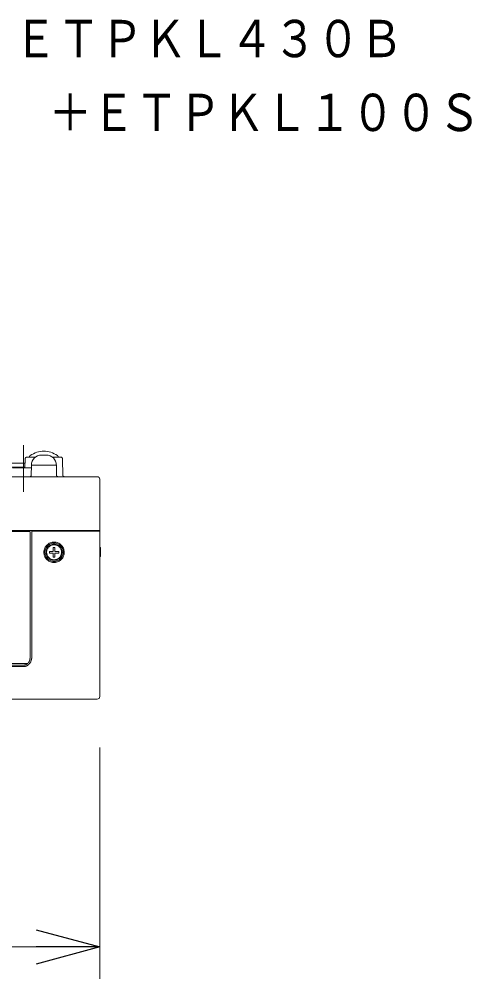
# Model space of a CAD drawing. Units: millimetres, scale not verified. Extents: x -63 to 62, y -56 to 57.
# Drawn here: x 41.61 to 59.41, y 10.74 to 48.44 of the extents above; entities that cross this region are included whole.
import ezdxf
from ezdxf.enums import TextEntityAlignment as Align

# ---------------------------------------------------------------- set-up
doc = ezdxf.new("R2010")
doc.units = ezdxf.units.MM
doc.header["$LTSCALE"] = 0.125
doc.linetypes.add('USER1', pattern=[28.575, 19.05, -3.175, 3.175, -3.175])
doc.layers.add('0-0_0', color=7, linetype='Continuous')
doc.layers.add('0-3_TOUROKU', color=7, linetype='Continuous')
doc.layers.add('0-4_SUNPO', color=3, linetype='Continuous', lineweight=18)
doc.layers.add('0-5_GAIKEI', color=1, linetype='Continuous', lineweight=18)
doc.styles.add('ＭＳ ゴシック', font='')
doc.styles.get('ＭＳ ゴシック').set_extended_font_data('MS Gothic')

# ---------------------------------------------------------------- blocks, each defined once
blk = doc.blocks.new('_Open30')
at = {"layer": '0-0_0'}
blk.add_line((0, 0), (-1, 0), dxfattribs=at)
blk.add_lwpolyline([(-1, 0.26795), (0, 0), (-1, -0.26795)], dxfattribs=at)
blk = doc.blocks.new('D3')
at = {"layer": '0-4_SUNPO'}
for p, q in [((76.3949, 85.5827), (76.3949, 72.235)), ((109.2949, 81.3209), (109.2949, 72.235)), ((106.7949, 73.485), (78.8949, 73.485))]:
    blk.add_line(p, q, dxfattribs=at)
at = {"layer": '0-4_SUNPO', "xscale": 2.5, "yscale": 2.5, "rotation": 180}
blk.add_blockref('_Open30', (76.3949, 73.485), dxfattribs=at)
at = {"layer": '0-4_SUNPO', "xscale": 2.5, "yscale": 2.5}
blk.add_blockref('_Open30', (109.2949, 73.485), dxfattribs=at)
at = {"layer": '0-4_SUNPO', "color": 7, "style": 'ＭＳ ゴシック'}
blk.add_text('329', height=1.833, dxfattribs=at).set_placement((90.9699, 74.11), align=Align.BOTTOM_LEFT)

msp = doc.modelspace()

# ---------------------------------------------------------------- linework, layer by layer
at = {"layer": '0-5_GAIKEI', "color": 9, "linetype": 'USER1'}
msp.add_line((41.784, 29.8691), (41.784, 31.7013), dxfattribs=at)
at = {"layer": '0-5_GAIKEI'}
for p, q in [((42.4919, 31.3121), (42.6762, 31.3121)), ((42.0851, 30.5112), (42.0919, 30.9191)), ((42.0919, 30.9191), (43.0762, 30.9191)), ((43.0762, 30.9191), (43.0831, 30.5112)), ((44.7839, 28.3521), (13.1148, 28.3521)), ((42.0423, 28.3049), (39.3441, 28.3049)), ((42.0472, 23.3233), (42.0472, 28.3001)), ((42.104, 28.3225), (44.7839, 28.3225)), ((42.104, 28.3225), (42.104, 23.3223)), ((43.0152, 27.6772), (43.0152, 27.5236)), ((44.7839, 27.6814), (44.8043, 27.6814)), ((44.7839, 27.6566), (44.8043, 27.6566)), ((44.8043, 27.5773), (44.7839, 27.5773)), ((44.7839, 27.5525), (44.8043, 27.5525)), ((44.8043, 27.6814), (44.8043, 27.3231)), ((44.8043, 27.4523), (44.7839, 27.4523)), ((44.7839, 27.4275), (44.8043, 27.4275)), ((44.8043, 27.3482), (44.7839, 27.3482)), ((44.8043, 27.3231), (44.7839, 27.3231)), ((41.9541, 23.1218), (23.014, 23.1218)), ((23.1842, 23.0005), (41.784, 23.0005)), ((23.1856, 23.058), (41.7826, 23.058))]:
    msp.add_line(p, q, dxfattribs=at)
at = {"layer": '0-5_GAIKEI', "color": 7}
for p, q in [((40.384, 30.9919), (41.8434, 30.9919)), ((41.8401, 30.8119), (41.8463, 31.1533)), ((42.2518, 31.2319), (41.9262, 31.2319)), ((43.2419, 31.2319), (42.916, 31.2319)), ((43.3222, 31.1533), (43.3332, 30.5112)), ((40.384, 30.8319), (41.8405, 30.8319)), ((41.3499, 30.8119), (42.0902, 30.8119)), ((44.6839, 30.4619), (13.9479, 30.4619)), ((44.7839, 30.3619), (44.7839, 21.8224)), ((44.6839, 21.7219), (13.9479, 21.7219))]:
    msp.add_line(p, q, dxfattribs=at)
for points in [[(42.0124, 31.2319), (42.0141, 31.2383), (42.0162, 31.2445), (42.0187, 31.2506), (42.0215, 31.2564), (42.0248, 31.262), (42.0284, 31.2674), (42.0323, 31.2726), (42.0366, 31.2775), (42.0412, 31.2821), (42.0461, 31.2864), (42.0513, 31.2904), (42.1122, 31.3307), (42.1754, 31.3655), (42.2406, 31.3962), (42.3073, 31.4203), (42.3754, 31.4391), (42.4444, 31.4525), (42.5141, 31.4606), (42.5841, 31.4632), (42.6541, 31.4606), (42.7238, 31.4525), (42.7928, 31.4391), (42.8608, 31.4191), (42.9276, 31.395), (42.9927, 31.3655), (43.0559, 31.3307), (43.1169, 31.2904), (43.1221, 31.2864), (43.127, 31.2821), (43.1316, 31.2775), (43.1358, 31.2726), (43.1398, 31.2674), (43.1434, 31.262), (43.1466, 31.2564), (43.1495, 31.2506), (43.152, 31.2445), (43.1541, 31.2383), (43.1558, 31.2319)], [(41.8463, 31.1533), (41.8473, 31.165), (41.85, 31.1761), (41.8541, 31.1866), (41.8596, 31.1963), (41.8663, 31.205), (41.8742, 31.2127), (41.8831, 31.2193), (41.8928, 31.2246), (41.9033, 31.2286), (41.9145, 31.231), (41.9262, 31.2319)], [(43.3222, 31.153), (43.3211, 31.1647), (43.3183, 31.1758), (43.3141, 31.1863), (43.3086, 31.196), (43.3018, 31.2048), (43.2939, 31.2126), (43.285, 31.2192), (43.2752, 31.2246), (43.2647, 31.2286), (43.2535, 31.231), (43.2419, 31.2319)], [(43.3832, 30.4619), (43.376, 30.4624), (43.369, 30.464), (43.3625, 30.4665), (43.3564, 30.4698), (43.3508, 30.474), (43.3458, 30.4788), (43.3416, 30.4843), (43.3381, 30.4904), (43.3355, 30.4969), (43.3338, 30.5039), (43.3332, 30.5112)]]:
    msp.add_lwpolyline(points, dxfattribs=at)
at = {"layer": '0-5_GAIKEI'}
for points in [[(42.0919, 30.9191), (42.0947, 30.9594), (42.1013, 30.9986), (42.1116, 31.0363), (42.1254, 31.0725), (42.1627, 31.1393), (42.2116, 31.1974), (42.2705, 31.2453), (42.338, 31.2814), (42.3744, 31.2946), (42.4123, 31.3042), (42.4515, 31.3101), (42.4919, 31.3121)], [(42.6762, 31.3121), (42.7166, 31.3101), (42.7559, 31.3042), (42.7938, 31.2946), (42.8302, 31.2814), (42.8976, 31.2453), (42.9566, 31.1974), (43.0055, 31.1393), (43.0428, 31.0725), (43.0566, 31.0363), (43.0669, 30.9986), (43.0735, 30.9594), (43.0762, 30.9191)], [(42.0348, 30.4619), (42.0421, 30.4624), (42.0491, 30.464), (42.0558, 30.4665), (42.0619, 30.4698), (42.0674, 30.474), (42.0724, 30.4788), (42.0766, 30.4843), (42.08, 30.4904), (42.0827, 30.4969), (42.0843, 30.5039), (42.0851, 30.5112)], [(43.0831, 30.5112), (43.0838, 30.5039), (43.0855, 30.4969), (43.0881, 30.4904), (43.0916, 30.4843), (43.0958, 30.4788), (43.1007, 30.474), (43.1063, 30.4698), (43.1124, 30.4665), (43.119, 30.464), (43.126, 30.4624), (43.1334, 30.4619)], [(42.7479, 27.1694), (42.7185, 27.1932), (42.6915, 27.2196), (42.667, 27.2485), (42.6454, 27.2796), (42.6267, 27.3127), (42.6111, 27.3477), (42.5989, 27.3844), (42.5903, 27.4225), (42.5854, 27.4619), (42.5844, 27.5024), (42.5874, 27.5425), (42.5942, 27.5813), (42.6046, 27.6188), (42.6185, 27.6546), (42.6356, 27.6887), (42.6558, 27.7209), (42.6789, 27.7508), (42.7047, 27.7785), (42.7329, 27.8036), (42.7634, 27.8259), (42.7961, 27.8454), (42.8306, 27.8617), (42.8669, 27.8748), (42.9047, 27.8843), (42.9439, 27.8902), (42.9842, 27.8922)], [(42.7716, 27.2019), (42.7451, 27.2233), (42.7208, 27.247), (42.6988, 27.2729), (42.6793, 27.3009), (42.6624, 27.3307), (42.6484, 27.3622), (42.6375, 27.3952), (42.6297, 27.4295), (42.6252, 27.465), (42.6243, 27.5014), (42.627, 27.5374), (42.6332, 27.5724), (42.6426, 27.6061), (42.6551, 27.6384), (42.6705, 27.6691), (42.6887, 27.698), (42.7095, 27.725), (42.7327, 27.7499), (42.7581, 27.7725), (42.7856, 27.7926), (42.815, 27.8101), (42.8461, 27.8248), (42.8787, 27.8366), (42.9128, 27.8452), (42.948, 27.8504), (42.9842, 27.8522)], [(42.7993, 27.2396), (42.7762, 27.2582), (42.7551, 27.2789), (42.7359, 27.3015), (42.719, 27.3258), (42.7043, 27.3518), (42.6921, 27.3792), (42.6826, 27.4079), (42.6758, 27.4377), (42.6719, 27.4685), (42.6712, 27.5002), (42.6735, 27.5315), (42.6788, 27.5619), (42.687, 27.5912), (42.6979, 27.6193), (42.7113, 27.646), (42.7272, 27.6711), (42.7452, 27.6946), (42.7654, 27.7163), (42.7875, 27.7359), (42.8115, 27.7534), (42.837, 27.7687), (42.8641, 27.7815), (42.8925, 27.7917), (42.9221, 27.7992), (42.9527, 27.8038), (42.9842, 27.8054)], [(42.7993, 27.745), (42.7762, 27.7263), (42.7551, 27.7057), (42.7359, 27.6831), (42.719, 27.6588), (42.7043, 27.6328), (42.6921, 27.6054), (42.6826, 27.5767), (42.6758, 27.5468), (42.6719, 27.516), (42.6712, 27.4843), (42.6735, 27.453), (42.6788, 27.4227), (42.687, 27.3934), (42.6979, 27.3654), (42.7113, 27.3387), (42.7272, 27.3136), (42.7452, 27.2901), (42.7654, 27.2685), (42.7875, 27.2488), (42.8115, 27.2313), (42.837, 27.2161), (42.8641, 27.2033), (42.8925, 27.1931), (42.9221, 27.1856), (42.9527, 27.181), (42.9842, 27.1794)], [(42.8041, 27.7383), (42.7817, 27.7202), (42.7611, 27.7001), (42.7425, 27.6781), (42.726, 27.6544), (42.7117, 27.6291), (42.6998, 27.6025), (42.6905, 27.5745), (42.6839, 27.5454), (42.6802, 27.5153), (42.6794, 27.4845), (42.6817, 27.454), (42.6869, 27.4245), (42.6949, 27.396), (42.7055, 27.3687), (42.7185, 27.3427), (42.7339, 27.3183), (42.7515, 27.2954), (42.7712, 27.2744), (42.7927, 27.2553), (42.816, 27.2382), (42.8409, 27.2234), (42.8672, 27.2109), (42.8949, 27.201), (42.9237, 27.1937), (42.9535, 27.1892), (42.9842, 27.1877)], [(42.8117, 27.7281), (42.7902, 27.7107), (42.7705, 27.6914), (42.7526, 27.6704), (42.7368, 27.6477), (42.7231, 27.6235), (42.7118, 27.5979), (42.7028, 27.5711), (42.6965, 27.5432), (42.6929, 27.5144), (42.6922, 27.4848), (42.6944, 27.4556), (42.6993, 27.4273), (42.707, 27.4), (42.7171, 27.3738), (42.7297, 27.3489), (42.7445, 27.3255), (42.7613, 27.3036), (42.7801, 27.2834), (42.8008, 27.2651), (42.8231, 27.2488), (42.8469, 27.2346), (42.8722, 27.2227), (42.8987, 27.2131), (42.9263, 27.2062), (42.9548, 27.2019), (42.9842, 27.2004)], [(42.9842, 27.8922), (43.0245, 27.8902), (43.0636, 27.8843), (43.1014, 27.8748), (43.1377, 27.8617), (43.1722, 27.8454), (43.2049, 27.8259), (43.2354, 27.8036), (43.2637, 27.7785), (43.2894, 27.7508), (43.3125, 27.7209), (43.3327, 27.6887), (43.3499, 27.6546), (43.3638, 27.6188), (43.3743, 27.5813), (43.3811, 27.5425), (43.3841, 27.5024), (43.3831, 27.4619), (43.3781, 27.4225), (43.3695, 27.3844), (43.3573, 27.3477), (43.3417, 27.3127), (43.323, 27.2796), (43.3013, 27.2485), (43.2769, 27.2196), (43.2498, 27.1932), (43.2204, 27.1694), (43.1888, 27.1485), (43.1552, 27.1305), (43.1197, 27.1158), (43.0827, 27.1045), (43.0442, 27.0967), (43.0045, 27.0928), (42.9639, 27.0928), (42.9242, 27.0967), (42.8856, 27.1045), (42.8486, 27.1158), (42.8131, 27.1305), (42.7795, 27.1485), (42.7479, 27.1694)], [(42.9842, 27.8522), (43.0205, 27.8504), (43.0557, 27.8452), (43.0897, 27.8366), (43.1223, 27.8248), (43.1534, 27.8101), (43.1828, 27.7926), (43.2103, 27.7725), (43.2357, 27.7499), (43.2589, 27.725), (43.2797, 27.698), (43.2979, 27.6691), (43.3134, 27.6384), (43.3259, 27.6061), (43.3353, 27.5724), (43.3414, 27.5374), (43.3441, 27.5014), (43.3432, 27.465), (43.3388, 27.4295), (43.331, 27.3952), (43.32, 27.3622), (43.306, 27.3307), (43.2892, 27.3009), (43.2696, 27.2729), (43.2476, 27.247), (43.2233, 27.2233), (43.1968, 27.2019), (43.1684, 27.1831), (43.1381, 27.167), (43.1062, 27.1537), (43.0729, 27.1435), (43.0382, 27.1366), (43.0025, 27.133), (42.966, 27.133), (42.9302, 27.1366), (42.8956, 27.1435), (42.8622, 27.1537), (42.8303, 27.167), (42.8001, 27.1831), (42.7716, 27.2019)], [(42.7992, 27.5236), (42.9529, 27.5236), (42.9529, 27.6772), (43.0152, 27.6772)], [(43.0152, 27.5236), (43.1692, 27.5236), (43.1692, 27.4612), (43.0152, 27.4612), (43.0152, 27.3072), (42.9529, 27.3072), (42.9529, 27.4612), (42.7992, 27.4612), (42.7992, 27.5236)], [(42.9842, 27.8054), (43.0158, 27.8038), (43.0464, 27.7992), (43.076, 27.7917), (43.1044, 27.7815), (43.1314, 27.7687), (43.157, 27.7534), (43.1809, 27.7359), (43.203, 27.7163), (43.2232, 27.6946), (43.2413, 27.6711), (43.2571, 27.646), (43.2705, 27.6193), (43.2814, 27.5912), (43.2896, 27.5619), (43.2949, 27.5315), (43.2973, 27.5002), (43.2965, 27.4685), (43.2926, 27.4377), (43.2859, 27.4079), (43.2763, 27.3792), (43.2641, 27.3518), (43.2495, 27.3258), (43.2325, 27.3015), (43.2134, 27.2789), (43.1922, 27.2582), (43.1692, 27.2396), (43.1444, 27.2232), (43.1181, 27.2091), (43.0903, 27.1975), (43.0613, 27.1887), (43.0312, 27.1826), (43.0001, 27.1795), (42.9684, 27.1795), (42.9373, 27.1826), (42.9071, 27.1887), (42.8781, 27.1975), (42.8504, 27.2091), (42.824, 27.2232), (42.7993, 27.2396)], [(42.9842, 27.1794), (43.0158, 27.181), (43.0464, 27.1856), (43.076, 27.1931), (43.1044, 27.2033), (43.1314, 27.2161), (43.157, 27.2313), (43.1809, 27.2488), (43.203, 27.2685), (43.2232, 27.2901), (43.2413, 27.3136), (43.2571, 27.3387), (43.2705, 27.3654), (43.2814, 27.3934), (43.2896, 27.4227), (43.2949, 27.453), (43.2973, 27.4843), (43.2965, 27.516), (43.2926, 27.5468), (43.2859, 27.5767), (43.2763, 27.6054), (43.2641, 27.6328), (43.2495, 27.6588), (43.2325, 27.6831), (43.2134, 27.7057), (43.1922, 27.7263), (43.1692, 27.745), (43.1444, 27.7614), (43.1181, 27.7754), (43.0903, 27.7869), (43.0613, 27.7958), (43.0312, 27.8019), (43.0001, 27.805), (42.9684, 27.805), (42.9373, 27.8019), (42.9071, 27.7958), (42.8781, 27.7869), (42.8504, 27.7754), (42.824, 27.7614), (42.7993, 27.745)], [(42.9842, 27.1877), (43.0149, 27.1892), (43.0447, 27.1937), (43.0734, 27.201), (43.1011, 27.2109), (43.1274, 27.2234), (43.1522, 27.2382), (43.1755, 27.2553), (43.197, 27.2744), (43.2166, 27.2954), (43.2342, 27.3183), (43.2496, 27.3427), (43.2626, 27.3687), (43.2732, 27.396), (43.2812, 27.4245), (43.2864, 27.454), (43.2887, 27.4845), (43.2879, 27.5153), (43.2842, 27.5454), (43.2776, 27.5745), (43.2683, 27.6025), (43.2564, 27.6291), (43.2422, 27.6544), (43.2257, 27.6781), (43.207, 27.7001), (43.1865, 27.7202), (43.1641, 27.7383), (43.14, 27.7543), (43.1144, 27.7679), (43.0874, 27.7792), (43.0592, 27.7878), (43.0299, 27.7937), (42.9996, 27.7967), (42.9688, 27.7967), (42.9385, 27.7937), (42.9091, 27.7878), (42.8809, 27.7792), (42.8539, 27.7679), (42.8282, 27.7543), (42.8041, 27.7383)], [(42.9842, 27.2004), (43.0136, 27.2019), (43.0422, 27.2062), (43.0698, 27.2131), (43.0963, 27.2227), (43.1215, 27.2346), (43.1454, 27.2488), (43.1677, 27.2651), (43.1883, 27.2834), (43.2071, 27.3036), (43.224, 27.3255), (43.2388, 27.3489), (43.2513, 27.3738), (43.2615, 27.4), (43.2691, 27.4273), (43.2741, 27.4556), (43.2763, 27.4848), (43.2755, 27.5144), (43.2719, 27.5432), (43.2656, 27.5711), (43.2567, 27.5979), (43.2453, 27.6235), (43.2316, 27.6477), (43.2158, 27.6704), (43.1979, 27.6914), (43.1782, 27.7107), (43.1567, 27.7281), (43.1336, 27.7434), (43.1091, 27.7564), (43.0832, 27.7672), (43.0561, 27.7755), (43.028, 27.7811), (42.999, 27.784), (42.9694, 27.784), (42.9404, 27.7811), (42.9123, 27.7755), (42.8853, 27.7672), (42.8594, 27.7564), (42.8348, 27.7434), (42.8117, 27.7281)], [(41.8529, 23.0706), (41.8504, 23.0698), (41.8479, 23.0691), (41.8454, 23.0684), (41.8429, 23.0677), (41.8404, 23.067), (41.8379, 23.0664), (41.8353, 23.0657), (41.8328, 23.0651), (41.8303, 23.0645), (41.8278, 23.064), (41.8252, 23.0634), (41.8227, 23.0629), (41.8202, 23.0625), (41.8177, 23.062), (41.8151, 23.0616), (41.8126, 23.0612), (41.8101, 23.0608), (41.8068, 23.0603), (41.8034, 23.0599), (41.8, 23.0595), (41.7966, 23.0592), (41.7932, 23.0589), (41.7898, 23.0587), (41.7864, 23.0584), (41.7829, 23.0583), (41.7795, 23.0581), (41.7761, 23.0581), (41.7726, 23.058)], [(41.8047, 23.002), (41.8017, 23.0017), (41.7986, 23.0015), (41.7956, 23.0013), (41.7925, 23.0012), (41.7894, 23.001), (41.7863, 23.0009), (41.7833, 23.0008), (41.7802, 23.0007), (41.7771, 23.0006), (41.774, 23.0005)], [(41.9396, 23.0473), (41.9341, 23.044), (41.9287, 23.0409), (41.9231, 23.0379), (41.9175, 23.035), (41.9118, 23.0322), (41.9059, 23.0294), (41.9, 23.0268), (41.894, 23.0243), (41.888, 23.0219), (41.8819, 23.0196), (41.8758, 23.0175), (41.8696, 23.0155), (41.8634, 23.0136), (41.8571, 23.0119), (41.8509, 23.0103), (41.8446, 23.0088), (41.8429, 23.0084), (41.8412, 23.008), (41.8394, 23.0077), (41.8377, 23.0073), (41.836, 23.0069), (41.8342, 23.0066), (41.8325, 23.0062), (41.8308, 23.0059), (41.829, 23.0056), (41.8273, 23.0053), (41.8256, 23.005), (41.824, 23.0047), (41.8224, 23.0044), (41.8208, 23.0041), (41.8192, 23.0039), (41.8176, 23.0036), (41.816, 23.0034), (41.8144, 23.0031), (41.8127, 23.0029), (41.8111, 23.0026), (41.8094, 23.0024), (41.8077, 23.0022), (41.8047, 23.002)], [(41.9545, 23.1311), (41.9524, 23.1292), (41.9504, 23.1273), (41.9483, 23.1254), (41.9463, 23.1236), (41.9441, 23.1218), (41.9417, 23.1197), (41.9392, 23.1177), (41.9366, 23.1157), (41.934, 23.1136), (41.9314, 23.1117), (41.9287, 23.1097), (41.926, 23.1077), (41.9232, 23.1058), (41.9205, 23.1039), (41.9177, 23.102), (41.9149, 23.1001), (41.912, 23.0983), (41.9092, 23.0965), (41.9063, 23.0948), (41.9033, 23.0931), (41.9004, 23.0914), (41.8974, 23.0898), (41.8944, 23.0882), (41.8914, 23.0866), (41.8883, 23.0851), (41.8852, 23.0836), (41.8821, 23.0822), (41.8797, 23.081), (41.8773, 23.0799), (41.8749, 23.0789), (41.8724, 23.0778), (41.87, 23.0768), (41.8676, 23.0758), (41.8651, 23.0749), (41.8627, 23.074), (41.8602, 23.0731), (41.8578, 23.0722), (41.8553, 23.0714), (41.8529, 23.0706)], [(42.094, 23.3223), (42.0934, 23.3025), (42.0916, 23.2829), (42.0886, 23.2636), (42.0844, 23.2445), (42.0791, 23.2257), (42.0726, 23.2073), (42.065, 23.1893), (42.0564, 23.1717), (42.0466, 23.1547), (42.0359, 23.1383), (42.0241, 23.1225), (42.0218, 23.1197), (42.0195, 23.1171), (42.0172, 23.1144), (42.0149, 23.1117), (42.0126, 23.1091), (42.0102, 23.1065), (42.0079, 23.1039), (42.0055, 23.1013), (42.0031, 23.0988), (42.0007, 23.0963), (41.9982, 23.0939), (41.9959, 23.0915), (41.9935, 23.0891), (41.9911, 23.0868), (41.9887, 23.0845), (41.9862, 23.0822), (41.9837, 23.08), (41.9812, 23.0778), (41.9786, 23.0756), (41.976, 23.0734), (41.9734, 23.0712), (41.9707, 23.0691), (41.9657, 23.0652), (41.9606, 23.0614), (41.9554, 23.0577), (41.9502, 23.0541), (41.9449, 23.0506), (41.9396, 23.0473)], [(42.0158, 23.2187), (42.0146, 23.2162), (42.0135, 23.2136), (42.0123, 23.2111), (42.0111, 23.2086), (42.0099, 23.2061), (42.0087, 23.2037), (42.0074, 23.2012), (42.0061, 23.1988), (42.0048, 23.1964), (42.0035, 23.194), (42.0021, 23.1916), (42.0007, 23.1892), (41.9993, 23.1868), (41.9978, 23.1844), (41.9964, 23.1821), (41.9949, 23.1797), (41.9933, 23.1774), (41.9918, 23.1751), (41.9902, 23.1729), (41.9886, 23.1706), (41.987, 23.1684), (41.9854, 23.1662), (41.9837, 23.164), (41.982, 23.1618), (41.9803, 23.1596), (41.9786, 23.1575), (41.9769, 23.1554), (41.9751, 23.1532), (41.9734, 23.1511), (41.9716, 23.1491), (41.9698, 23.147), (41.9679, 23.1449), (41.9661, 23.1429), (41.9642, 23.1409), (41.9623, 23.1389), (41.9604, 23.1369), (41.9584, 23.1349), (41.9564, 23.133), (41.9545, 23.1311)], [(42.0372, 23.3233), (42.0372, 23.3206), (42.0371, 23.3178), (42.037, 23.3151), (42.0369, 23.3124), (42.0368, 23.3096), (42.0366, 23.3069), (42.0365, 23.3041), (42.0362, 23.3014), (42.036, 23.2987), (42.0357, 23.2959), (42.0355, 23.2932), (42.0351, 23.2904), (42.0348, 23.2877), (42.0344, 23.285), (42.034, 23.2822), (42.0336, 23.2795), (42.0332, 23.2768), (42.0327, 23.2741), (42.0321, 23.2714), (42.0315, 23.2687), (42.031, 23.2661), (42.0303, 23.2634), (42.0297, 23.2607), (42.029, 23.2581), (42.0284, 23.2554), (42.0276, 23.2527), (42.0269, 23.2501), (42.0261, 23.2474), (42.0253, 23.2448), (42.0245, 23.2421), (42.0236, 23.2395), (42.0228, 23.2369), (42.0218, 23.2343), (42.0209, 23.2317), (42.0199, 23.229), (42.0189, 23.2265), (42.0179, 23.2239), (42.0168, 23.2213), (42.0158, 23.2187)]]:
    msp.add_lwpolyline(points, dxfattribs=at)
at = {"layer": '0-5_GAIKEI', "color": 7}
msp.add_arc((44.6839, 30.3619), 0.1, 0, 90, dxfattribs=at)
at = {"layer": '0-5_GAIKEI'}
msp.add_arc((44.6839, 21.8224), 0.1, 270, 0, dxfattribs=at)

# ---------------------------------------------------------------- block references
at = {"layer": '0-4_SUNPO'}
msp.add_blockref('D3', (-64.5109, -61.4985), dxfattribs=at)

# ---------------------------------------------------------------- texts
at = {"layer": '0-3_TOUROKU', "style": 'ＭＳ ゴシック', "width": 0.85}
for s, p in [('ＰＴＴＷ３４３ＲＪ＋ＥＴＰＫＬ４３０Ｂ', (24.409, 46.5015)), ('＋ＥＴＰＫＬ１００Ｓ', (42.769, 43.6015))]:
    msp.add_text(s, height=1.466, dxfattribs=at).set_placement(p, align=Align.BOTTOM_LEFT)

doc.saveas('drawing.dxf')
